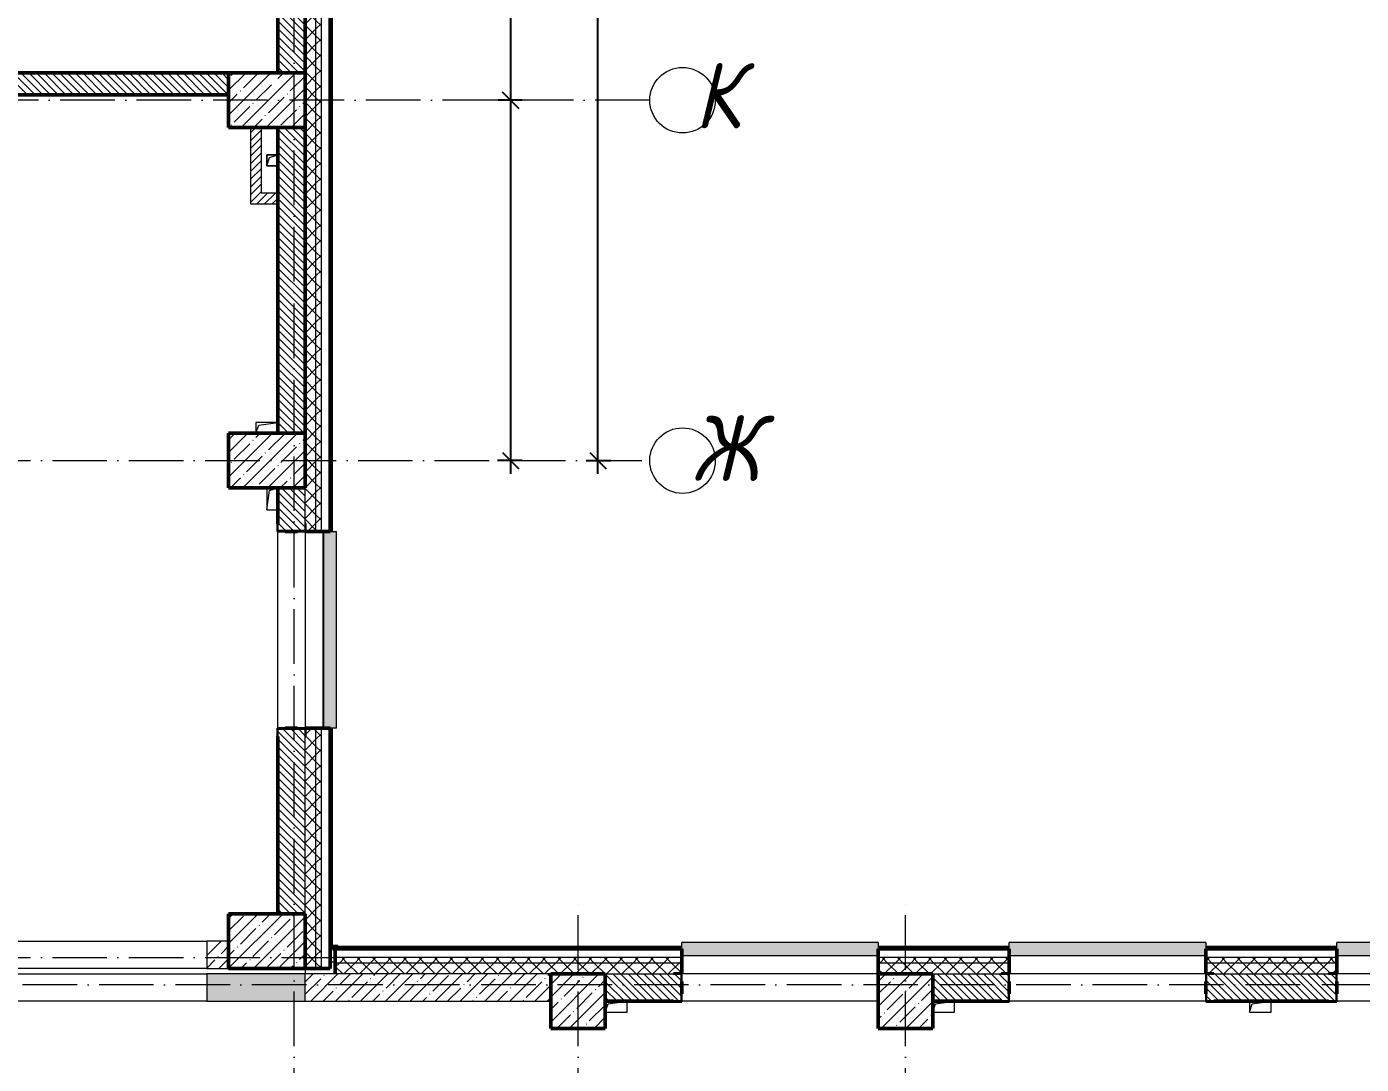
# Model space of a CAD drawing. Header units: millimetres. Extents: x -401725 to 250493, y 305116 to 802890.
# Drawn here: x -155515 to -143290, y 467670 to 477170 of the extents above; entities that cross this region are included whole.
import ezdxf

# ---------------------------------------------------------------- set-up
doc = ezdxf.new("R2010")
doc.units = ezdxf.units.MM
doc.linetypes.add('50_200_ШТРИХ_1Т_ш5_п1_п1_', pattern=[700, 500, -100, 0, -100])
for name, color, linetype, lineweight in [('A-____-____-DIMS', 7, 'Continuous', 9), ('A-FLOR-____-OTLN', 7, 'Continuous', 9), ('A-GENM-____-MCUT', 7, 'Continuous', 25), ('A-GENM-____-OTLN', 7, 'Continuous', 9), ('A-GENM-____-OTLN-1', 7, 'Continuous', 25), ('A-GLAZ-____-OTLN', 7, 'Continuous', 9), ('A-WALL-____-MCUT-1', 7, 'Continuous', 9), ('A-WALL-____-MCUT-2', 7, 'Continuous', 50), ('A-WALL-____-MCUT-3', 7, 'Continuous', 9), ('A-WALL-____-OTLN', 7, 'Continuous', 9), ('A-WALL-____-PATT-1', 7, 'Continuous', 9), ('A-WALL-FNSH-MCUT-1', 7, 'Continuous', 9), ('S-COLS-____-MCUT', 7, 'Continuous', 50), ('S-COLS-____-OTLN', 7, 'Continuous', 9), ('S-GRID-____-IDEN', 7, 'Continuous', 9), ('S-GRID-____-OTLN-1', 7, '50_200_ШТРИХ_1Т_ш5_п1_п1_', 9)]:
    doc.layers.add(name, color=color, linetype=linetype, lineweight=lineweight)
doc.layers.add('A-GLAZ-____-OTLN-1', color=7, linetype='Continuous', lineweight=9, true_color=0xc0c0c0)
doc.styles.add('ISOCPEUR_I', font='isocpeui.ttf', dxfattribs={"width": 0.9, "height": 2.5})
doc.dimstyles.new('ISO-2_5_0_9К_БОЛЬШОЙ_ОСИ', dxfattribs={"dimscale": 304.8, "dimtxt": 248.995294, "dimasz": 0.492126, "dimexe": 0.393701, "dimexo": 0, "dimgap": 0, "dimtad": 1, "dimdec": 0, "dimzin": 0, "dimdsep": 46, "dimtxsty": 'ISOCPEUR_I', "dimblk1": 'OBLIQUE', "dimblk2": 'OBLIQUE', "dimsah": 1, "dimcen": 0.09, "dimdle": 0.393701, "dimazin": 0, "dimtfac": 1, "dimtdec": 4, "dimtix": 1, "dimtmove": 0, "dimatfit": 3, "dimfxl": 1, "dimtvp": 1, "dimtolj": 1, "dimtzin": 0, "dimarcsym": 2})
pattern_1 = [(45, (-176515.07, 459015.94), (-70.71068, 70.71068), []), (135, (-176515.07, 459015.94), (-70.71068, -70.71068), [])]
pattern_2 = [(45, (-176515.07, 459015.94), (-114.04925, 114.04925), []), (45, (-176401.02, 459015.94), (-114.04925, 114.04925), [201.612, -40.322, 3.353, -36.97])]
pattern_3 = [(135, (-176515.067, 459015.94), (-35.35534, -35.35534), [])]
pattern_4 = [(45, (-176515.07, 459015.94), (-85.53659, 85.53659), []), (45, (-176458.04, 459015.94), (-85.53659, 85.53659), [])]
pattern_5 = [(45, (-176515.067, 459015.94), (-35.35534, 35.35534), [])]

# ---------------------------------------------------------------- blocks, each defined once
blk = doc.blocks.new('BSC_Колонна _Прямоугольная - 500х500-V108-АР1_План отверстий 1 этажа в осях 1-64_А-ГГ')
at = {"layer": 'S-COLS-____-OTLN'}
h = blk.add_hatch(dxfattribs=at)
h.set_pattern_fill('FP_140', color=256, style=0, pattern_type=2)
h.set_pattern_definition([(45, (-26050, -9231.04), (-114.04925, 114.04925), []), (45, (-25935.95, -9231.04), (-114.04925, 114.04925), [201.613, -40.323, 3.353, -36.97])])
h.paths.add_polyline_path([(-250, -250), (250, -250), (250, 250), (-250, 250)], flags=0)
at = {"layer": 'S-COLS-____-MCUT'}
for p, q in [((250, 250), (-250, 250)), ((-250, 250), (-250, -250)), ((250, -250), (250, 250)), ((-250, -250), (250, -250))]:
    blk.add_line(p, q, dxfattribs=at)
blk = doc.blocks.new('BSC_Колонна _Прямоугольная - 500х700-V113-АР1_План отверстий 1 этажа в осях 1-64_А-ГГ')
at = {"layer": 'S-COLS-____-OTLN'}
h = blk.add_hatch(dxfattribs=at)
h.set_pattern_fill('FP_145', color=256, style=0, pattern_type=2)
h.set_pattern_definition([(315, (-9781.04, 23200), (114.0493, 114.0493), []), (315, (-9781.04, 23085.95), (114.0493, 114.0493), [201.613, -40.323, 3.353, -36.97])])
h.paths.add_polyline_path([(-250, 350), (-250, -350), (250, -350), (250, 350)], flags=0)
at = {"layer": 'S-COLS-____-MCUT'}
for p, q in [((250, 350), (-250, 350)), ((-250, 350), (-250, -350)), ((250, -350), (250, 350)), ((-250, -350), (250, -350))]:
    blk.add_line(p, q, dxfattribs=at)
blk = doc.blocks.new('BSC_Колонна _Прямоугольная - 500х700-V116-АР1_План отверстий 1 этажа в осях 1-64_А-ГГ')
at = {"layer": 'S-COLS-____-OTLN'}
h = blk.add_hatch(dxfattribs=at)
h.set_pattern_fill('FP_149', color=256, style=0, pattern_type=2)
h.set_pattern_definition([(315, (-17481.04, 23200), (114.04925, 114.04925), []), (315, (-17481.04, 23085.95), (114.04925, 114.04925), [201.613, -40.323, 3.353, -36.97])])
h.paths.add_polyline_path([(-250, 350), (-250, -350), (250, -350), (250, 350)], flags=0)
at = {"layer": 'S-COLS-____-MCUT'}
for p, q in [((250, 350), (-250, 350)), ((-250, 350), (-250, -350)), ((250, -350), (250, 350)), ((-250, -350), (250, -350))]:
    blk.add_line(p, q, dxfattribs=at)
blk = doc.blocks.new('BSC_Колонна _Прямоугольная - 500х700-V121-АР1_План отверстий 1 этажа в осях 1-64_А-ГГ')
at = {"layer": 'S-COLS-____-OTLN'}
h = blk.add_hatch(dxfattribs=at)
h.set_pattern_fill('FP_154', color=256, style=0, pattern_type=2)
h.set_pattern_definition([(315, (-14181.04, 23200), (114.04925, 114.04925), []), (315, (-14181.04, 23085.95), (114.04925, 114.04925), [201.613, -40.323, 3.353, -36.97])])
h.paths.add_polyline_path([(-250, 350), (-250, -350), (250, -350), (250, 350)], flags=0)
at = {"layer": 'S-COLS-____-MCUT'}
for p, q in [((250, 350), (-250, 350)), ((-250, 350), (-250, -350)), ((250, -350), (250, 350)), ((-250, -350), (250, -350))]:
    blk.add_line(p, q, dxfattribs=at)
blk = doc.blocks.new('Фахверк_СКБ_Уголок - 250_2700-27497298-АР1_План отверстий 1 этажа в осях 1-64_А-ГГ')
at = {"layer": 'A-GENM-____-MCUT'}
for p, q in [((200, 181), (125, 181)), ((125, 181), (125, 106)), ((131, 106), (131, 175)), ((131, 175), (200, 175)), ((200, 175), (200, 181)), ((125, 106), (131, 106)), ((131, -6), (125, -6)), ((125, -6), (125, -81)), ((125, -81), (200, -81)), ((131, -75), (131, -6)), ((200, -75), (131, -75)), ((200, -81), (200, -75))]:
    blk.add_line(p, q, dxfattribs=at)
blk = doc.blocks.new('AR_Отверстие прямоугольное _в плите_ - AR_Отверстие прямоугольное _в плите_-V167-АР1_План отверстий 1 этажа в осях 1-64_А-ГГ')
at = {"layer": 'A-GENM-____-OTLN'}
for p, q in [((50, 50), (-50, 50)), ((-50, 50), (-50, -50)), ((-50, -50), (-25, 25)), ((-25, 25), (50, 50)), ((-50, -50), (50, -50))]:
    blk.add_line(p, q, dxfattribs=at)
blk = doc.blocks.new('AR_Отверстие прямоугольное _в плите_ - AR_Отверстие прямоугольное _в плите_-V175-АР1_План отверстий 1 этажа в осях 1-64_А-ГГ')
at = {"layer": 'A-GENM-____-OTLN'}
for p, q in [((100, 50), (-100, 50)), ((-100, 50), (-100, -50)), ((-100, -50), (-75, 25)), ((-75, 25), (100, 50))]:
    blk.add_line(p, q, dxfattribs=at)
blk = doc.blocks.new('AR_Отверстие прямоугольное _в плите_ - AR_Отверстие прямоугольное _в плите_-V176-АР1_План отверстий 1 этажа в осях 1-64_А-ГГ')
at = {"layer": 'A-GENM-____-OTLN'}
for p, q in [((-50, 100), (-50, -100)), ((-50, -100), (-25, 75)), ((-25, 75), (50, 100)), ((-50, -100), (50, -100))]:
    blk.add_line(p, q, dxfattribs=at)
blk = doc.blocks.new('AR_Отверстие прямоугольное _в плите_ - AR_Отверстие прямоугольное _в плите_-V177-АР1_План отверстий 1 этажа в осях 1-64_А-ГГ')
at = {"layer": 'A-GENM-____-OTLN'}
for p, q in [((-100, -50), (-75, 25)), ((-75, 25), (100, 50)), ((100, -50), (100, 50)), ((-100, -50), (100, -50))]:
    blk.add_line(p, q, dxfattribs=at)
blk = doc.blocks.new('AR_Отверстие прямоугольное _в плите_ - AR_Отверстие прямоугольное _в плите_-V179-АР1_План отверстий 1 этажа в осях 1-64_А-ГГ')
at = {"layer": 'A-GENM-____-OTLN'}
for p, q in [((-100, 50), (-100, -50)), ((-100, -50), (-75, 25)), ((-75, 25), (100, 50)), ((100, -50), (100, 50)), ((-100, -50), (100, -50))]:
    blk.add_line(p, q, dxfattribs=at)
blk = doc.blocks.new('Отлив_СКБ - Отлив витража_120_НВФ-31885689-АР1_План отверстий 1 этажа в осях 1-64_А-ГГ')
at = {"layer": 'A-GLAZ-____-OTLN-1'}
for points in [[(1800, 2), (1800, 120), (0, 120), (0, 2), (1264, 2)], [(1264, 0), (1800, 0), (1800, 2), (0, 2), (0, 0)]]:
    blk.add_hatch(color=256, dxfattribs=at).paths.add_polyline_path(points, flags=0)
at = {"layer": 'A-GLAZ-____-OTLN'}
for p, q in [((0, 83), (0, 120)), ((1800, 120), (0, 120)), ((0, 2), (1800, 2)), ((1800, 120), (1800, 83)), ((1800, 0), (0, 0))]:
    blk.add_line(p, q, dxfattribs=at)
blk = doc.blocks.new('Отлив_СКБ - Отлив витража_120_НВФ-V210-АР1_План отверстий 1 этажа в осях 1-64_А-ГГ')
at = {"layer": 'A-GLAZ-____-OTLN-1'}
for points in [[(0, -2), (1800, -2), (1800, 0), (0, 0)], [(51, -120), (1800, -120), (1800, -2), (0, -2), (0, -120)]]:
    blk.add_hatch(color=256, dxfattribs=at).paths.add_polyline_path(points, flags=0)
at = {"layer": 'A-GLAZ-____-OTLN'}
for p, q in [((0, 0), (1800, 0)), ((1800, -2), (0, -2)), ((0, -120), (0, -83)), ((0, -120), (1800, -120)), ((1800, -83), (1800, -120))]:
    blk.add_line(p, q, dxfattribs=at)
blk = doc.blocks.new('Стены 9 - Стены 4-31627981-АР1_План отверстий 1 этажа в осях 1-64_А-ГГ')
at = {"layer": 'A-WALL-____-MCUT-2'}
for p, q in [((23850, 9731), (23800, 9731)), ((23800, 9731), (23800, 9711)), ((23800, 9711), (23850, 9711)), ((23850, 9711), (23850, 9731))]:
    blk.add_line(p, q, dxfattribs=at)
blk = doc.blocks.new('Ось сетки - Круг_Ø6_00__ISO-2_5_0_9K_-25732049-АР1_План отверстий 1 этажа в осях 1-64_А-ГГ')
at = {"layer": 'S-GRID-____-IDEN'}
blk.add_circle((0, 0), 3, dxfattribs=at)
blk = doc.blocks.new('_Oblique')
at = {"color": 0, "linetype": 'ByBlock', "lineweight": -2}
blk.add_line((-0.5, -0.5), (0.5, 0.5), dxfattribs=at)
blk = doc.blocks.new('*D13372')
at = {"layer": 'A-____-____-DIMS', "color": 0, "lineweight": -2, "transparency": 16777216}
for p, q in [((-151083, 481917), (-151083, 476377)), ((-150976, 481797), (-151203, 481797)), ((-150976, 476497), (-151203, 476497))]:
    blk.add_line(p, q, dxfattribs=at)
at = {"layer": 'Defpoints', "color": 0, "transparency": 16777216}
for p in [(-150976, 481797), (-151083, 476497), (-150976, 476497)]:
    blk.add_point(p, dxfattribs=at)
at = {"layer": 'A-____-____-DIMS', "color": 0, "lineweight": -2, "transparency": 16777216, "xscale": 150, "yscale": 150, "zscale": 150}
for p, rotation in [((-151083, 481797), 90), ((-151083, 476497), 270)]:
    blk.add_blockref('_Oblique', p, dxfattribs=dict(at, rotation=rotation))
at = {"layer": 'A-____-____-DIMS', "color": 0, "transparency": 16777216, "insert": (-151084, 479147), "char_height": 2.5, "width": 758.48, "attachment_point": 5, "rotation": 90, "style": 'ISOCPEUR_I'}
blk.add_mtext('\\A1;5300', dxfattribs=at)
blk = doc.blocks.new('*D13373')
at = {"layer": 'A-____-____-DIMS', "color": 0, "lineweight": -2, "transparency": 16777216}
for p, q in [((-151083, 476617), (-151083, 473077)), ((-150976, 476497), (-151203, 476497)), ((-150976, 473197), (-151203, 473197))]:
    blk.add_line(p, q, dxfattribs=at)
at = {"layer": 'Defpoints', "color": 0, "transparency": 16777216}
for p in [(-150976, 476497), (-151083, 473197), (-150976, 473197)]:
    blk.add_point(p, dxfattribs=at)
at = {"layer": 'A-____-____-DIMS', "color": 0, "lineweight": -2, "transparency": 16777216, "xscale": 150, "yscale": 150, "zscale": 150}
for p, rotation in [((-151083, 476497), 90), ((-151083, 473197), 270)]:
    blk.add_blockref('_Oblique', p, dxfattribs=dict(at, rotation=rotation))
at = {"layer": 'A-____-____-DIMS', "color": 0, "transparency": 16777216, "insert": (-151084, 474847), "char_height": 2.5, "width": 758.48, "attachment_point": 5, "rotation": 90, "style": 'ISOCPEUR_I'}
blk.add_mtext('\\A1;3300', dxfattribs=at)
blk = doc.blocks.new('*D13374')
at = {"layer": 'A-____-____-DIMS', "color": 0, "lineweight": -2, "transparency": 16777216}
for p, q in [((-150283, 473077), (-150283, 506767)), ((-150389, 506647), (-150163, 506647)), ((-150389, 473197), (-150163, 473197))]:
    blk.add_line(p, q, dxfattribs=at)
at = {"layer": 'Defpoints', "color": 0, "transparency": 16777216}
for p in [(-150389, 506647), (-150283, 506647), (-150389, 473197)]:
    blk.add_point(p, dxfattribs=at)
at = {"layer": 'A-____-____-DIMS', "color": 0, "lineweight": -2, "transparency": 16777216, "xscale": 150, "yscale": 150, "zscale": 150}
for p, rotation in [((-150283, 506647), 90), ((-150283, 473197), 270)]:
    blk.add_blockref('_Oblique', p, dxfattribs=dict(at, rotation=rotation))
at = {"layer": 'A-____-____-DIMS', "color": 0, "transparency": 16777216, "insert": (-150284, 489922), "char_height": 2.5, "width": 971.08, "attachment_point": 5, "rotation": 90, "style": 'ISOCPEUR_I'}
blk.add_mtext('\\A1;33450', dxfattribs=at)

msp = doc.modelspace()

# ---------------------------------------------------------------- hatches: boundary and pattern name
at = {"layer": 'A-WALL-____-PATT-1'}
h = msp.add_hatch(dxfattribs=at)
h.set_pattern_fill('FP_1', color=256, style=0, pattern_type=2)
h.set_pattern_definition(pattern_1)
h.paths.add_polyline_path([(-152865.0675, 468546.983), (-152865.0675, 470746.983), (-152959.0675, 470746.983), (-152959.0675, 470671.983), (-152965.0675, 470671.983), (-152965.0675, 468546.983)], flags=0)
h.paths.add_polyline_path([(-152959.0675, 472546.983), (-152865.0675, 472546.983), (-152865.0675, 485746.983), (-152965.0675, 485746.983), (-152965.0675, 472621.983), (-152959.0675, 472621.983), (-152959.0675, 472552.983)], flags=0)
h.paths.add_polyline_path([(-152959.0675, 490546.983), (-152865.0675, 490546.983), (-152865.0675, 491746.983), (-152965.0675, 491746.983), (-152965.0675, 490621.983), (-152959.0675, 490621.983), (-152959.0675, 490552.983)], flags=0)
h.paths.add_polyline_path([(-152959.0675, 493546.983), (-152865.0675, 493546.983), (-152865.0675, 494746.983), (-152959.0675, 494746.983), (-152959.0675, 494671.983), (-152965.0675, 494671.983), (-152965.0675, 493621.983), (-152959.0675, 493621.983), (-152959.0675, 493552.983)], flags=0)
h.paths.add_polyline_path([(-152865.0675, 496546.983), (-152865.0675, 497746.983), (-152965.0675, 497746.983), (-152965.0675, 496621.983), (-152959.0675, 496621.983), (-152959.0675, 496546.983)], flags=0)
h.paths.add_polyline_path([(-152959.0675, 499546.983), (-152865.0675, 499546.983), (-152865.0675, 500566.983), (-152965.0675, 500566.983), (-152965.0675, 499621.983), (-152959.0675, 499621.983), (-152959.0675, 499552.983)], flags=0)
h = msp.add_hatch(dxfattribs=at)
h.set_pattern_fill('FP_1', color=256, style=0, pattern_type=2)
h.set_pattern_definition(pattern_1)
h.paths.add_polyline_path([(-152815.0675, 468546.983), (-152815.0675, 470746.983), (-152865.0675, 470746.983), (-152865.0675, 468546.983)], flags=0)
h.paths.add_polyline_path([(-152865.0675, 472546.983), (-152815.0675, 472546.983), (-152815.0675, 485746.983), (-152865.0675, 485746.983), (-152865.0675, 473510.3309)], flags=0)
h.paths.add_polyline_path([(-152815.0675, 490546.983), (-152815.0675, 491746.983), (-152865.0675, 491746.983), (-152865.0675, 490546.983)], flags=0)
h.paths.add_polyline_path([(-152815.0675, 493546.983), (-152815.0675, 494746.983), (-152865.0675, 494746.983), (-152865.0675, 493546.983)], flags=0)
h.paths.add_polyline_path([(-152865.0675, 496546.983), (-152815.0675, 496546.983), (-152815.0675, 497746.983), (-152865.0675, 497746.983), (-152865.0675, 497590.1628)], flags=0)
h.paths.add_polyline_path([(-152815.0675, 499546.983), (-152815.0675, 500566.983), (-152865.0675, 500566.983), (-152865.0675, 499546.983)], flags=0)
h = msp.add_hatch(dxfattribs=at)
h.set_pattern_fill('FP_3', color=256, style=0, pattern_type=2)
h.set_pattern_definition(pattern_4)
h.paths.add_polyline_path([(-152715.0675, 468736.983), (-152715.0675, 470746.983), (-152735.0675, 470746.983), (-152735.0675, 468736.983)], flags=0)
h.paths.add_polyline_path([(-152715.0675, 472546.983), (-152715.0675, 485746.983), (-152735.0675, 485746.983), (-152735.0675, 472546.983)], flags=0)
h.paths.add_polyline_path([(-152735.0675, 490546.983), (-152715.0675, 490546.983), (-152715.0675, 491746.983), (-152735.0675, 491746.983), (-152735.0675, 490710.2108)], flags=0)
h.paths.add_polyline_path([(-152715.0675, 493546.983), (-152715.0675, 494746.983), (-152735.0675, 494746.983), (-152735.0675, 493546.983)], flags=0)
h.paths.add_polyline_path([(-152715.0675, 496546.983), (-152715.0675, 497746.983), (-152735.0675, 497746.983), (-152735.0675, 496546.983)], flags=0)
h.paths.add_polyline_path([(-152715.0675, 499546.983), (-152715.0675, 500566.983), (-152735.0675, 500566.983), (-152735.0675, 499546.983)], flags=0)
h = msp.add_hatch(dxfattribs=at)
h.set_pattern_fill('FP_6', color=256, style=0, pattern_type=2)
h.set_pattern_definition(pattern_3)
h.paths.add_polyline_path([(-152965.0675, 476746.983), (-152965.0675, 478608.0363), (-153215.0675, 478608.0363), (-153215.0675, 476746.983)], flags=0)
h.paths.add_polyline_path([(-152965.0675, 479896.983), (-152965.0675, 481546.983), (-153215.0675, 481546.983), (-153215.0675, 479896.983)], flags=0)
h = msp.add_hatch(dxfattribs=at)
h.set_pattern_fill('FP_6', color=256, style=0, pattern_type=2)
h.set_pattern_definition(pattern_3)
h.paths.add_polyline_path([(-153665.0675, 476546.983), (-153665.0675, 476746.983), (-157375.0675, 476746.983), (-157375.0675, 476546.983), (-155320.4461, 476546.983)], flags=0)
h = msp.add_hatch(dxfattribs=at)
h.set_pattern_fill('FP_5', color=256, style=0, pattern_type=2)
h.set_pattern_definition(pattern_5)
h.paths.add_polyline_path([(-153365.0675, 475546.983), (-153365.0675, 476246.983), (-153465.0675, 476246.983), (-153465.0675, 475546.983)], flags=0)
h = msp.add_hatch(dxfattribs=at)
h.set_pattern_fill('FP_6', color=256, style=0, pattern_type=2)
h.set_pattern_definition(pattern_3)
h.paths.add_polyline_path([(-152965.0675, 473446.983), (-152965.0675, 476246.983), (-153215.0675, 476246.983), (-153215.0675, 473446.983)], flags=0)
h = msp.add_hatch(dxfattribs=at)
h.set_pattern_fill('FP_5', color=256, style=0, pattern_type=2)
h.set_pattern_definition(pattern_5)
h.paths.add_polyline_path([(-153215.0675, 475546.983), (-153215.0675, 475646.983), (-153365.0675, 475646.983), (-153365.0675, 475546.983)], flags=0)
h = msp.add_hatch(dxfattribs=at)
h.set_pattern_fill('FP_6', color=256, style=0, pattern_type=2)
h.set_pattern_definition(pattern_3)
h.paths.add_polyline_path([(-153215.0675, 469046.983), (-152965.0675, 469046.983), (-152965.9498, 470740.983), (-153034.0675, 470740.983), (-153034.0675, 470746.983), (-153146.0675, 470746.983), (-153146.0675, 470740.983), (-153215.0675, 470740.983), (-153215.0675, 470070.3549)], flags=0)
h.paths.add_polyline_path([(-153034.0675, 472546.983), (-153034.0675, 472552.983), (-152965.0675, 472552.983), (-152965.0675, 472946.983), (-153215.0675, 472946.983), (-153215.0675, 472552.983), (-153146.0675, 472552.983), (-153146.0675, 472546.983)], flags=0)
h = msp.add_hatch(dxfattribs=at)
h.set_pattern_fill('FP_27', color=256, style=0, pattern_type=2)
h.set_pattern_definition(pattern_2)
h.paths.add_polyline_path([(-153665.0675, 468546.983), (-153665.0675, 468796.983), (-153865.0675, 468796.983), (-153865.0675, 468546.983)], flags=0)
h.paths.add_polyline_path([(-155965.0675, 468546.983), (-155965.0675, 468796.983), (-166415.0675, 468796.983), (-166415.0675, 468546.983), (-158855.3747, 468546.983)], flags=0)
h = msp.add_hatch(dxfattribs=at)
h.set_pattern_fill('FP_3', color=256, style=0, pattern_type=2)
h.set_pattern_definition(pattern_4)
h.paths.add_polyline_path([(-138200.0675, 468726.983), (-138200.0675, 468746.983), (-138715.0675, 468746.983), (-138715.0675, 468726.983), (-138529.5354, 468726.983)], flags=0)
h.paths.add_polyline_path([(-140515.0675, 468726.983), (-140515.0675, 468746.983), (-141715.0675, 468746.983), (-141715.0675, 468726.983), (-141180.7318, 468726.983)], flags=0)
h.paths.add_polyline_path([(-143515.0675, 468726.983), (-143515.0675, 468746.983), (-144715.0675, 468746.983), (-144715.0675, 468726.983)], flags=0)
h.paths.add_polyline_path([(-146515.0675, 468726.983), (-146515.0675, 468746.983), (-147715.0675, 468746.983), (-147715.0675, 468726.983)], flags=0)
h.paths.add_polyline_path([(-149515.0675, 468726.983), (-149515.0675, 468746.983), (-152665.0675, 468746.983), (-152665.0675, 468726.983), (-151785.5175, 468726.983)], flags=0)
h = msp.add_hatch(dxfattribs=at)
h.set_pattern_fill('FP_1', color=256, style=0, pattern_type=2)
h.set_pattern_definition(pattern_1)
h.paths.add_polyline_path([(-138529.5354, 468596.983), (-138200.0675, 468596.983), (-138200.0675, 468646.983), (-138715.0675, 468646.983), (-138715.0675, 468596.983)], flags=0)
h.paths.add_polyline_path([(-140515.0675, 468596.983), (-140515.0675, 468646.983), (-141715.0675, 468646.983), (-141715.0675, 468596.983), (-141180.7318, 468596.983)], flags=0)
h.paths.add_polyline_path([(-143515.0675, 468596.983), (-143515.0675, 468646.983), (-144715.0675, 468646.983), (-144715.0675, 468596.983)], flags=0)
h.paths.add_polyline_path([(-146515.0675, 468596.983), (-146515.0675, 468646.983), (-147715.0675, 468646.983), (-147715.0675, 468596.983)], flags=0)
h.paths.add_polyline_path([(-149515.0675, 468596.983), (-149515.0675, 468646.983), (-152688.0675, 468646.983), (-152688.0675, 468596.983), (-151785.5175, 468596.983)], flags=0)
h = msp.add_hatch(dxfattribs=at)
h.set_pattern_fill('FP_1', color=256, style=0, pattern_type=2)
h.set_pattern_definition(pattern_1)
h.paths.add_polyline_path([(-138529.5354, 468496.983), (-138200.0675, 468496.983), (-138200.0675, 468596.983), (-138715.0675, 468596.983), (-138715.0675, 468496.983)], flags=0)
h.paths.add_polyline_path([(-141715.0675, 468496.983), (-140590.0675, 468496.983), (-140590.0675, 468502.983), (-140515.0675, 468502.983), (-140515.0675, 468596.983), (-141715.0675, 468596.983)], flags=0)
h.paths.add_polyline_path([(-143590.0675, 468496.983), (-143590.0675, 468502.983), (-143515.0675, 468502.983), (-143515.0675, 468596.983), (-144715.0675, 468596.983), (-144715.0675, 468502.983), (-144640.0675, 468502.983), (-144640.0675, 468496.983)], flags=0)
h.paths.add_polyline_path([(-146590.0675, 468496.983), (-146590.0675, 468502.983), (-146515.0675, 468502.983), (-146515.0675, 468596.983), (-147715.0675, 468596.983), (-147715.0675, 468496.983), (-147215.0675, 468496.983)], flags=0)
h.paths.add_polyline_path([(-149590.0675, 468496.983), (-149590.0675, 468502.983), (-149515.0675, 468502.983), (-149515.0675, 468596.983), (-152688.0675, 468596.983), (-152688.0675, 468496.983), (-150215.0675, 468496.983)], flags=0)
h = msp.add_hatch(dxfattribs=at)
h.set_pattern_fill('FP_27', color=256, style=0, pattern_type=2)
h.set_pattern_definition(pattern_2)
h.paths.add_polyline_path([(-153865.0675, 468246.983), (-152965.0675, 468246.983), (-152965.0675, 468496.983), (-153865.0675, 468496.983)], flags=0)
h.paths.add_polyline_path([(-155965.0675, 468246.983), (-155965.0675, 468496.983), (-166915.0675, 468496.983), (-166915.0675, 468246.983), (-158855.3747, 468246.983)], flags=0)
h.paths.add_polyline_path([(-170915.0675, 468246.983), (-170915.0675, 468496.983), (-178465.0675, 468496.983), (-178465.0675, 468246.983), (-171227.6247, 468246.983)], flags=0)
h = msp.add_hatch(dxfattribs=at)
h.set_pattern_fill('FP_27', color=256, style=0, pattern_type=2)
h.set_pattern_definition(pattern_2)
h.paths.add_polyline_path([(-150715.0675, 468246.983), (-150715.0675, 468496.983), (-152965.0675, 468496.983), (-152965.0675, 468246.983), (-151785.5175, 468246.983)], flags=0)
h = msp.add_hatch(dxfattribs=at)
h.set_pattern_fill('FP_6', color=256, style=0, pattern_type=2)
h.set_pattern_definition(pattern_3)
h.paths.add_polyline_path([(-149590.0675, 468246.983), (-149521.0675, 468246.983), (-149521.0675, 468315.983), (-149515.0675, 468315.983), (-149515.0675, 468427.983), (-149521.0675, 468427.983), (-149521.0675, 468496.983), (-150215.0675, 468496.983), (-150215.0675, 468246.983)], flags=0)
h = msp.add_hatch(dxfattribs=at)
h.set_pattern_fill('FP_6', color=256, style=0, pattern_type=2)
h.set_pattern_definition(pattern_3)
h.paths.add_polyline_path([(-143521.0675, 468246.983), (-143521.0675, 468315.983), (-143515.0675, 468315.983), (-143515.0675, 468427.983), (-143521.0675, 468427.983), (-143521.0675, 468496.983), (-144709.0675, 468496.983), (-144709.0675, 468427.983), (-144715.0675, 468427.983), (-144715.0675, 468315.983), (-144709.0675, 468315.983), (-144709.0675, 468246.983), (-143590.0675, 468246.983)], flags=0)
h.paths.add_polyline_path([(-146521.0675, 468246.983), (-146521.0675, 468315.983), (-146515.0675, 468315.983), (-146515.0675, 468427.983), (-146521.0675, 468427.983), (-146521.0675, 468496.983), (-147215.0675, 468496.983), (-147215.0675, 468246.983), (-146590.0675, 468246.983)], flags=0)
at = {"layer": 'S-COLS-____-OTLN'}
h = msp.add_hatch(dxfattribs=at)
h.set_pattern_fill('FP_27', color=256, style=0, pattern_type=2)
h.set_pattern_definition(pattern_2)
h.paths.add_polyline_path([(-147715.0675, 467996.983), (-147215.0675, 467996.983), (-147215.0675, 468496.983), (-147715.0675, 468496.983), (-147715.0675, 468350.3669)], flags=0)

# ---------------------------------------------------------------- linework, layer by layer
at = {"layer": 'A-FLOR-____-OTLN'}
for p, q in [((-153315.0675, 475996.983), (-153215.0675, 475996.983)), ((-153315.0675, 475896.983), (-153315.0675, 475996.983)), ((-153215.0675, 475896.983), (-153315.0675, 475896.983))]:
    msp.add_line(p, q, dxfattribs=at)
at = {"layer": 'A-WALL-____-MCUT-1'}
for p, q in [((-153665.0675, 468796.983), (-153865.0675, 468796.983)), ((-153865.0675, 468796.983), (-153865.0675, 468546.983)), ((-153865.0675, 468546.983), (-153665.0675, 468546.983)), ((-153865.0675, 468496.983), (-153865.0675, 468246.983)), ((-150715.0675, 468496.983), (-153865.0675, 468496.983)), ((-152965.0675, 468246.983), (-152965.0675, 468496.983)), ((-153865.0675, 468246.983), (-150715.0675, 468246.983))]:
    msp.add_line(p, q, dxfattribs=at)
at = {"layer": 'A-WALL-____-MCUT-2'}
for p, q in [((-152735.0675, 485746.983), (-152735.0675, 472546.983)), ((-152965.0675, 481546.983), (-152965.0675, 476746.983)), ((-153215.0675, 478608.0363), (-153215.0675, 476746.983)), ((-153665.0675, 476746.983), (-157375.0675, 476746.983)), ((-157375.0675, 476546.983), (-153665.0675, 476546.983)), ((-153215.0675, 476246.983), (-153215.0675, 473446.983)), ((-152965.0675, 476246.983), (-152965.0675, 473446.983)), ((-153215.0675, 472946.983), (-153215.0675, 472621.983)), ((-153146.0675, 472546.983), (-153034.0675, 472546.983)), ((-152959.0675, 472546.983), (-152735.0675, 472546.983)), ((-153215.0675, 470671.983), (-153215.0675, 469046.983)), ((-153034.0675, 470746.983), (-153146.0675, 470746.983)), ((-152735.0675, 470746.983), (-152959.0675, 470746.983)), ((-152735.0675, 468546.983), (-152735.0675, 470746.983)), ((-149515.0675, 468726.983), (-152688.0675, 468726.983)), ((-152688.0675, 468726.983), (-152688.0675, 468496.983)), ((-149515.0675, 468502.983), (-149515.0675, 468726.983)), ((-146515.0675, 468726.983), (-147715.0675, 468726.983)), ((-147715.0675, 468726.983), (-147715.0675, 468496.983)), ((-146515.0675, 468502.983), (-146515.0675, 468726.983)), ((-143515.0675, 468726.983), (-144715.0675, 468726.983)), ((-144715.0675, 468726.983), (-144715.0675, 468502.983)), ((-143515.0675, 468502.983), (-143515.0675, 468726.983)), ((-152965.0675, 468546.983), (-152735.0675, 468546.983)), ((-147715.0675, 468496.983), (-147215.0675, 468496.983)), ((-147215.0675, 468496.983), (-147215.0675, 468246.983)), ((-149515.0675, 468315.983), (-149515.0675, 468427.983)), ((-146515.0675, 468315.983), (-146515.0675, 468427.983)), ((-144715.0675, 468427.983), (-144715.0675, 468315.983)), ((-143515.0675, 468315.983), (-143515.0675, 468427.983)), ((-150215.0675, 468246.983), (-149590.0675, 468246.983)), ((-147215.0675, 468246.983), (-146590.0675, 468246.983)), ((-144640.0675, 468246.983), (-143590.0675, 468246.983))]:
    msp.add_line(p, q, dxfattribs=at)
at = {"layer": 'A-WALL-____-MCUT-3'}
for p, q in [((-152865.0675, 472546.983), (-152865.0675, 485746.983)), ((-152815.0675, 472546.983), (-152815.0675, 485746.983)), ((-152965.0675, 472621.983), (-152965.0675, 472946.983)), ((-152965.0675, 469046.983), (-152965.0675, 470671.983)), ((-152865.0675, 468546.983), (-152865.0675, 470746.983)), ((-152815.0675, 468546.983), (-152815.0675, 470746.983)), ((-149515.0675, 468646.983), (-152688.0675, 468646.983)), ((-149515.0675, 468596.983), (-152688.0675, 468596.983)), ((-146515.0675, 468646.983), (-147715.0675, 468646.983)), ((-146515.0675, 468596.983), (-147715.0675, 468596.983)), ((-143515.0675, 468646.983), (-144715.0675, 468646.983)), ((-143515.0675, 468596.983), (-144715.0675, 468596.983)), ((-150215.0675, 468496.983), (-149590.0675, 468496.983)), ((-147215.0675, 468496.983), (-146590.0675, 468496.983)), ((-144640.0675, 468496.983), (-143590.0675, 468496.983))]:
    msp.add_line(p, q, dxfattribs=at)
at = {"layer": 'A-WALL-____-OTLN'}
for p, q in [((-153215.0675, 470746.983), (-153215.0675, 472546.983)), ((-152965.0675, 472546.983), (-152965.0675, 470746.983)), ((-155965.0675, 468796.983), (-153865.0675, 468796.983)), ((-152735.0675, 468606.983), (-152688.0675, 468606.983)), ((-153865.0675, 468546.983), (-155965.0675, 468546.983)), ((-155965.0675, 468496.983), (-153865.0675, 468496.983)), ((-152965.0675, 468546.983), (-152965.0675, 468496.983)), ((-147715.0675, 468496.983), (-149515.0675, 468496.983)), ((-144715.0675, 468496.983), (-146515.0675, 468496.983)), ((-141715.0675, 468496.983), (-143515.0675, 468496.983)), ((-153865.0675, 468246.983), (-155965.0675, 468246.983)), ((-147715.0675, 468246.983), (-149515.0675, 468246.983)), ((-144715.0675, 468246.983), (-146515.0675, 468246.983)), ((-141715.0675, 468246.983), (-143515.0675, 468246.983))]:
    msp.add_line(p, q, dxfattribs=at)
at = {"layer": 'A-WALL-FNSH-MCUT-1'}
for p, q in [((-152715.0675, 472546.983), (-152715.0675, 485746.983)), ((-153465.0675, 476246.983), (-153465.0675, 475546.983)), ((-153365.0675, 475646.983), (-153365.0675, 476246.983)), ((-153215.0675, 475646.983), (-153365.0675, 475646.983)), ((-153465.0675, 475546.983), (-153215.0675, 475546.983)), ((-152735.0675, 472546.983), (-152715.0675, 472546.983)), ((-152715.0675, 470746.983), (-152735.0675, 470746.983)), ((-152715.0675, 468736.983), (-152715.0675, 470746.983)), ((-152735.0675, 468736.983), (-152715.0675, 468736.983)), ((-149515.0675, 468746.983), (-152665.0675, 468746.983)), ((-152665.0675, 468746.983), (-152665.0675, 468726.983)), ((-149515.0675, 468726.983), (-149515.0675, 468746.983)), ((-149515.0675, 468726.983), (-149515.0675, 468726.983)), ((-146515.0675, 468746.983), (-147715.0675, 468746.983)), ((-147715.0675, 468746.983), (-147715.0675, 468726.983)), ((-146515.0675, 468726.983), (-146515.0675, 468746.983)), ((-146515.0675, 468726.983), (-146515.0675, 468726.983)), ((-143515.0675, 468746.983), (-144715.0675, 468746.983)), ((-144715.0675, 468746.983), (-144715.0675, 468726.983)), ((-143515.0675, 468726.983), (-143515.0675, 468746.983)), ((-143515.0675, 468726.983), (-143515.0675, 468726.983))]:
    msp.add_line(p, q, dxfattribs=at)
at = {"layer": 'S-COLS-____-MCUT'}
for p, q in [((-147215.0675, 468496.983), (-147715.0675, 468496.983)), ((-147715.0675, 468496.983), (-147715.0675, 467996.983)), ((-147215.0675, 467996.983), (-147215.0675, 468496.983)), ((-147715.0675, 467996.983), (-147215.0675, 467996.983))]:
    msp.add_line(p, q, dxfattribs=at)
at = {"layer": 'S-GRID-____-OTLN-1'}
for p, q in [((-153065.0675, 454533.3346), (-153065.0675, 508896.9006)), ((-149807.3283, 476496.983), (-181183.8377, 476496.983)), ((-181183.8377, 473196.983), (-149807.3283, 473196.983)), ((-150465.0675, 454533.3346), (-150465.0675, 469166.4803)), ((-147465.0675, 454533.3346), (-147465.0675, 469166.4803)), ((-181183.8377, 468646.983), (-152644.4668, 468646.983)), ((-72440.6609, 468396.983), (-180971.4299, 468396.983))]:
    msp.add_line(p, q, dxfattribs=at)

# ---------------------------------------------------------------- block references
at = {"layer": 'A-GENM-____-OTLN'}
for name, p in [('AR_Отверстие прямоугольное _в плите_ - AR_Отверстие прямоугольное _в плите_-V167-АР1_План отверстий 1 этажа в осях 1-64_А-ГГ', (-153265.0675, 475946.983)), ('AR_Отверстие прямоугольное _в плите_ - AR_Отверстие прямоугольное _в плите_-V175-АР1_План отверстий 1 этажа в осях 1-64_А-ГГ', (-153315.0675, 473496.983)), ('AR_Отверстие прямоугольное _в плите_ - AR_Отверстие прямоугольное _в плите_-V176-АР1_План отверстий 1 этажа в осях 1-64_А-ГГ', (-153265.0675, 472846.983)), ('AR_Отверстие прямоугольное _в плите_ - AR_Отверстие прямоугольное _в плите_-V177-АР1_План отверстий 1 этажа в осях 1-64_А-ГГ', (-150115.0675, 468196.983)), ('AR_Отверстие прямоугольное _в плите_ - AR_Отверстие прямоугольное _в плите_-V177-АР1_План отверстий 1 этажа в осях 1-64_А-ГГ', (-147115.0675, 468196.983)), ('AR_Отверстие прямоугольное _в плите_ - AR_Отверстие прямоугольное _в плите_-V179-АР1_План отверстий 1 этажа в осях 1-64_А-ГГ', (-144215.0675, 468196.983))]:
    msp.add_blockref(name, p, dxfattribs=at)
at = {"layer": 'A-GENM-____-OTLN-1'}
for p, rotation in [((-153040.0675, 472421.983), 89.99999999999991), ((-153140.0675, 470871.983), 269.9999999999999), ((-149390.0675, 468421.983), 180), ((-146390.0675, 468421.983), 180), ((-143390.0675, 468421.983), 180)]:
    msp.add_blockref('Фахверк_СКБ_Уголок - 250_2700-27497298-АР1_План отверстий 1 этажа в осях 1-64_А-ГГ', p, dxfattribs=dict(at, rotation=rotation))
msp.add_blockref('Фахверк_СКБ_Уголок - 250_2700-27497298-АР1_План отверстий 1 этажа в осях 1-64_А-ГГ', (-144840.0675, 468321.983), dxfattribs=at)
at = {"layer": 'A-GLAZ-____-OTLN', "rotation": 90}
msp.add_blockref('Отлив_СКБ - Отлив витража_120_НВФ-V210-АР1_План отверстий 1 этажа в осях 1-64_А-ГГ', (-152798.0675, 470746.983), dxfattribs=at)
at = {"layer": 'A-GLAZ-____-OTLN'}
for p in [(-149515.0675, 468663.983), (-146515.0675, 468663.983), (-143515.0675, 468663.983)]:
    msp.add_blockref('Отлив_СКБ - Отлив витража_120_НВФ-31885689-АР1_План отверстий 1 этажа в осях 1-64_А-ГГ', p, dxfattribs=at)
at = {"layer": 'A-WALL-____-OTLN'}
msp.add_blockref('Стены 9 - Стены 4-31627981-АР1_План отверстий 1 этажа в осях 1-64_А-ГГ', (-176515.0675, 459015.941), dxfattribs=at)
at = {"layer": 'S-COLS-____-OTLN', "rotation": 89.9999999999999}
for name, p in [('BSC_Колонна _Прямоугольная - 500х700-V116-АР1_План отверстий 1 этажа в осях 1-64_А-ГГ', (-153315.0675, 476496.983)), ('BSC_Колонна _Прямоугольная - 500х700-V121-АР1_План отверстий 1 этажа в осях 1-64_А-ГГ', (-153315.0675, 473196.983)), ('BSC_Колонна _Прямоугольная - 500х700-V113-АР1_План отверстий 1 этажа в осях 1-64_А-ГГ', (-153315.0675, 468796.983))]:
    msp.add_blockref(name, p, dxfattribs=at)
at = {"layer": 'S-COLS-____-OTLN'}
msp.add_blockref('BSC_Колонна _Прямоугольная - 500х500-V108-АР1_План отверстий 1 этажа в осях 1-64_А-ГГ', (-150465.0675, 468246.983), dxfattribs=at)
at = {"layer": 'S-GRID-____-IDEN', "xscale": 99.99999999999993, "yscale": 99.99999999999993, "zscale": 99.99999999999993}
for p, rotation in [((-149507.3283, 476496.983), 89.9999999999998), ((-149507.3283, 473196.983), 269.9999999999996)]:
    msp.add_blockref('Ось сетки - Круг_Ø6_00__ISO-2_5_0_9K_-25732049-АР1_План отверстий 1 этажа в осях 1-64_А-ГГ', p, dxfattribs=dict(at, rotation=rotation))

# ---------------------------------------------------------------- texts
at = {"layer": 'S-GRID-____-IDEN', "char_height": 600, "attachment_point": 1, "style": 'ISOCPEUR_I'}
for s, insert, width in [('\\fISOCPEUR|b0|i1|c204|p34|;\\W.9;К', (-149398.4837, 476840.3125), 223.670812), ('\\fISOCPEUR|b0|i1|c204|p34|;\\W.9;Ж', (-149427.4927, 473610.8691), 281.392312)]:
    msp.add_mtext(s, dxfattribs=dict(at, insert=insert, width=width))

# ---------------------------------------------------------------- dimensions: what is measured, and where the dimension line sits
at = {"layer": 'A-____-____-DIMS'}
for base, p1, p2, override, picture, middle in [((-150282.5342, 506646.983), (-150388.6002, 473196.983), (-150388.6002, 506646.983), {"dimpost": '<>', "dimfxl": 33450}, '*D13374', (-150283.7842, 489921.983)), ((-151082.5342, 476496.983), (-150976.4682, 481796.983), (-150976.4682, 476496.983), {"dimpost": '<>', "dimfxl": 5300}, '*D13372', (-151083.7842, 479146.983)), ((-151082.5342, 473196.983), (-150976.4682, 476496.983), (-150976.4682, 473196.983), {"dimpost": '<>', "dimfxl": 3300}, '*D13373', (-151083.7842, 474846.983))]:
    dim = msp.add_linear_dim(base=base, p1=p1, p2=p2, angle=90, dimstyle='ISO-2_5_0_9К_БОЛЬШОЙ_ОСИ', override=override, dxfattribs=at)
    dim.commit()
    dim.dimension.update_dxf_attribs({"geometry": picture, "text_midpoint": middle})

doc.saveas('drawing.dxf')
